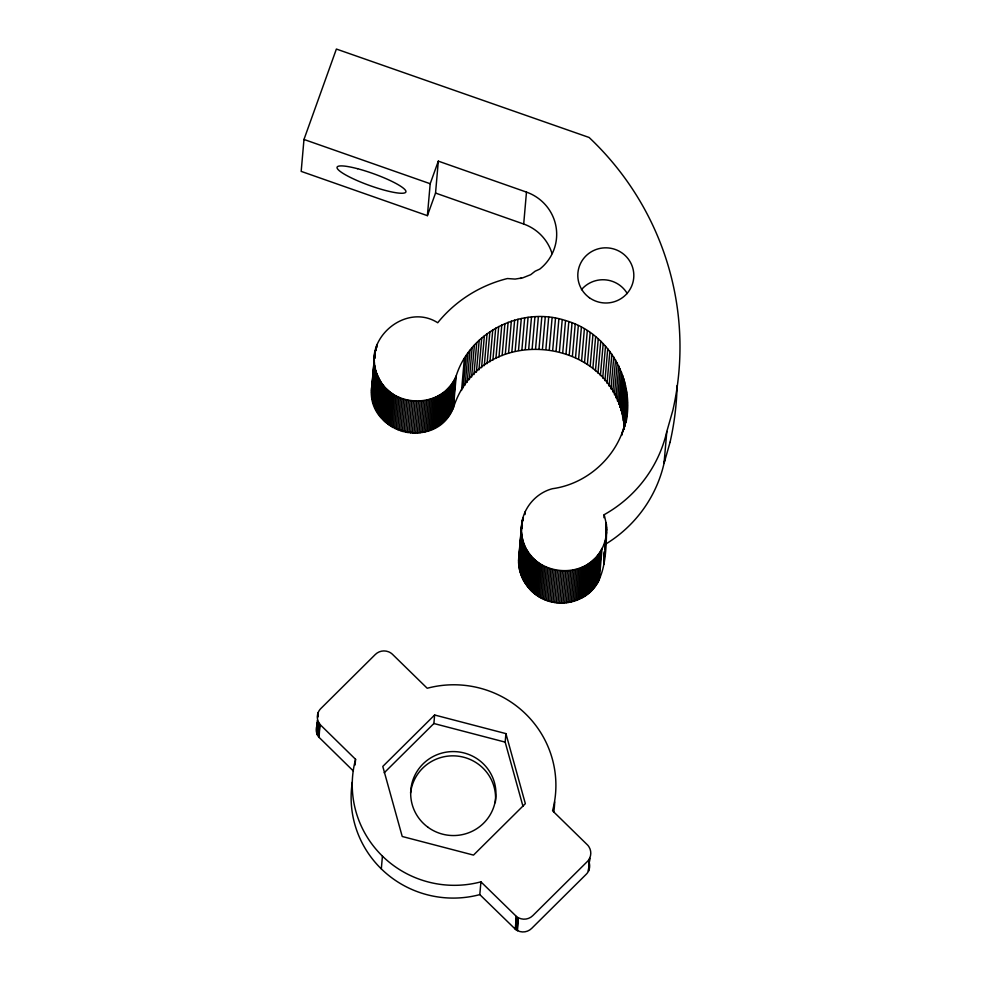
<?xml version="1.0" encoding="UTF-8"?>
<svg xmlns="http://www.w3.org/2000/svg" width="981" height="981" viewBox="0 0 981 981"><rect width="100%" height="100%" fill="white"/><g stroke="black" fill="none" stroke-linecap="round" stroke-linejoin="round"><path stroke-width="1.47" d="M625.952 422.774C635.173 379.622 608.428 332.498 565.547 320.542C521.966 306.047 470.046 331.652 456.214 375.833C443.694 408.954 391.407 409.322 378.163 376.594C359.819 341.67 404.613 301.535 437.734 322.749L439.329 320.775A130.363 128.339 5 0 1 507.398 278.543L515.111 279.082L522.738 277.844L530.721 274.68L535.111 271.222L539.758 269.113A45.433 44.734 5 0 0 556.043 226.832A45.433 44.734 5 0 0 526.478 192.104L438.323 161.142L430.193 183.729L427.397 215.661L301.179 171.381L303.975 139.461L336.385 49.05L589.115 137.475A293.932 289.383 5 0 1 672.856 410.303L666.822 431.493L664.027 463.412A130.363 128.339 5 0 1 604.382 544.884M666.822 431.493A130.363 128.339 5 0 1 604.97 514.228L604.198 514.657L606.381 524.246L606.552 532.487C605.89 555.479 605.24 587.325 580.666 598.484C571.69 602.996 561.12 604.21 551.359 601.868C531.653 597.613 516.779 577.87 518.741 557.699L521.536 525.779C522.665 508.514 535.736 493.063 552.413 488.71C590.746 483.498 623.426 450.868 626.884 412.13M603.756 564.406L604.517 551.862M624.345 429.384C619.538 336.066 481.696 318.653 453.418 407.765C435.564 452.805 362.86 432.241 372.106 384.344M521.536 525.779C518.066 580.617 601.046 587.889 606.552 532.487M353.381 771.041L318.751 737.038A12.177 11.993 5 0 1 317.574 735.223L317.341 734.732A12.177 11.993 5 0 1 316.888 725.817L317.378 720.14M317.623 717.307L318.187 712.537A12.177 11.993 5 0 1 320.861 708.515L375.355 654.45A12.177 11.993 5 0 1 388.488 651.776L388.991 651.985A12.177 11.993 5 0 1 392.584 654.413L427.213 688.257A101.84 100.258 5 0 1 552.561 810.772L587.558 845.009A12.177 11.993 5 0 1 588.588 846.272L588.894 846.713A12.177 11.993 5 0 1 589.728 858.056L588.379 871.312A12.177 11.993 5 0 1 586.148 874.353L531.653 928.418A12.177 11.993 5 0 1 517.527 930.662L517.048 930.405A12.177 11.993 5 0 1 515.675 929.522L479.807 894.611A101.84 100.258 5 0 1 352.338 782.09M316.888 725.817L317.317 722.47M317.819 716.804L318.187 712.537M317.341 734.732L318.457 721.967A12.177 11.993 5 0 1 318.003 713.052M317.574 735.223L318.457 721.967M318.751 737.038L319.867 724.272A12.177 11.993 5 0 1 318.69 722.457M319.095 737.454L319.867 724.272M371.591 389.261L374.668 354.055M371.554 390.904L374.901 352.424M371.578 392.559L374.374 360.628M374.546 358.396L375.208 350.806M371.664 394.203L374.46 362.283M374.779 358.31L375.171 353.749M371.824 395.846L374.619 363.926M375.735 350.646L376.005 347.605M372.044 397.477L374.84 365.557M376.103 350.585L376.496 346.023M372.326 399.108L375.122 367.176M376.79 347.519L377.06 344.478M372.682 400.714L375.465 368.795M373.087 402.32L375.882 370.389M373.565 403.902L376.361 371.971M374.104 405.46L376.9 373.54M374.717 407.005L377.501 375.073M375.38 408.513L378.163 376.594M376.103 410.009L378.887 378.077M376.876 411.468L379.672 379.537M377.722 412.891L380.505 380.971M378.617 414.289L381.413 382.369M379.561 415.65L382.357 383.73M380.567 416.974L383.363 385.043M381.621 418.249L384.417 386.33M382.725 419.5L385.521 387.569M383.878 420.69L386.673 388.77M355.085 765.008L355.576 759.331L320.211 724.689M385.079 421.842L387.875 389.923M386.33 422.946L389.126 391.027M387.618 424L390.413 392.081M388.942 425.006L391.738 393.087M390.315 425.962L393.111 394.043M391.726 426.858L394.509 394.938M393.16 427.704L395.956 395.784M394.632 428.501L397.428 396.569M396.14 429.224L398.924 397.305M397.661 429.899L400.456 397.979M399.218 430.512L402.014 398.593M400.8 431.064L403.596 399.144M402.394 431.554L405.19 399.635M404.013 431.983L406.808 400.064M405.656 432.351L408.439 400.432M407.299 432.658L410.095 400.726M408.954 432.891L411.75 400.971M410.622 433.062L413.418 401.143M412.29 433.173L415.086 401.254M413.97 433.222L416.753 401.303M427.397 215.661L435.539 193.061L438.323 161.142M415.637 433.21L418.433 401.278M417.305 433.124L420.101 401.192M418.973 432.977L421.769 401.045M381.315 868.896L382.431 856.119M420.641 432.756L423.424 400.837M422.284 432.486L425.08 400.555M423.927 432.143L426.71 400.211M425.546 431.738L428.341 399.819M427.152 431.272L429.948 399.353M428.734 430.745L431.53 398.826M430.291 430.156L433.087 398.237M431.836 429.506L434.632 397.587M433.344 428.795L436.14 396.876M434.828 428.035L437.612 396.103M436.275 427.213L439.071 395.282M437.685 426.33L440.481 394.411M439.071 425.398L441.855 393.479M440.408 424.417L443.204 392.498M441.708 423.375L444.503 391.456M442.958 422.296L445.754 390.377M444.172 421.168L446.968 389.236M445.337 419.978L448.133 388.059M446.465 418.764L449.249 386.833M447.532 417.489L450.328 385.57M448.55 416.189L451.346 384.258M449.506 414.84L452.302 382.921M450.426 413.455L453.21 381.535M451.272 412.045L454.068 380.125M452.069 410.598L454.865 378.678M452.805 409.114L455.601 377.195M453.418 407.765L456.214 375.833M461.56 390.438L464.356 358.519M463.24 387.777L466.036 355.858M384.196 772.807L433.884 723.512L434.632 715.002L505.914 733.616L525.35 803.672L473.504 855.101L402.222 836.486L382.786 766.431L434.632 715.002M465.166 384.969L467.962 353.05M467.214 382.247L469.997 350.315M469.359 379.598L472.143 347.679M471.603 377.035L474.399 345.116M473.958 374.57L476.754 342.639M476.398 372.191L479.194 340.26M478.949 369.898L481.732 337.979M481.573 367.716L484.369 335.796M484.295 365.643L487.079 333.724M487.091 363.669L489.875 331.75M489.96 361.805L492.756 329.886M492.903 360.064L495.699 328.132M495.92 358.433L498.716 326.501M498.998 356.912L501.794 324.993M502.137 355.514L504.921 323.595M505.325 354.239L508.109 322.32M508.563 353.099L511.346 321.167M511.837 352.069L514.633 320.149M552.045 253.625A45.433 44.734 5 0 0 523.695 224.036L526.478 192.104M515.16 351.173L517.956 319.254M518.508 350.413L521.303 318.494M521.892 349.776L524.688 317.856M525.301 349.273L528.085 317.354M479.807 894.611L480.923 881.845A101.84 100.258 5 0 1 355.576 759.331M528.722 348.905L531.506 316.973M532.156 348.66L534.939 316.74M535.589 348.549L538.385 316.63M518.618 560.997L521.929 522.505M518.655 562.64L522.223 520.886M518.753 564.296L521.549 532.364M521.782 528.391L522.579 519.268M520.2 549.605L520.47 546.564M521.132 538.961L521.402 535.92M522.064 528.318L522.333 525.276M522.726 520.715L522.996 517.674M518.924 565.927L521.708 534.007M523.081 520.666L523.351 517.625M519.157 567.57L521.941 535.638M519.452 569.188L522.248 537.269M539.035 348.586L541.831 316.655M519.807 570.795L522.603 538.876M522.983 806.345L505.166 742.127L505.914 733.616M525.043 514.547L525.301 511.506M520.237 572.389L523.032 540.47M520.727 573.971L523.511 542.052M521.279 575.528L524.062 543.609M521.892 577.073L524.676 545.142M542.481 348.745L545.277 316.814M522.554 578.582L525.35 546.65M523.29 580.065L526.086 548.134M524.087 581.512L526.871 549.593M524.933 582.947L527.729 551.015M545.914 349.04L548.698 317.108M525.841 584.333L528.624 552.413M526.797 585.682L529.593 553.762M527.803 587.006L530.598 555.074M549.323 349.457L552.119 317.537M528.869 588.281L531.665 556.35M529.985 589.507L532.781 557.588M531.15 590.697L533.934 558.778M552.72 350.021L555.516 318.089M532.352 591.85L535.148 559.918M533.603 592.941L536.399 561.022M556.104 350.708L558.888 318.776M534.903 593.983L537.698 562.064M536.239 594.989L539.035 563.057M537.613 595.933L540.408 564.001M559.44 351.517L562.236 319.598M539.023 596.816L541.819 564.897M540.47 597.662L543.266 565.73M562.751 352.473L565.547 320.542M541.953 598.435L544.737 566.515M543.462 599.158L546.245 567.239M515.246 929.179L516.362 916.413L480.923 881.845M515.675 929.522L516.362 916.413M566.025 353.54L568.821 321.621M544.995 599.82L547.778 567.901M517.048 930.405L518.164 917.64A12.177 11.993 5 0 1 516.791 916.745M517.527 930.662L518.164 917.64M546.552 600.421L549.348 568.502M569.25 354.742L572.046 322.823M548.134 600.961L550.93 569.041M549.74 601.451L552.524 569.52M572.426 356.066L575.222 324.135M551.359 601.868L554.155 569.936M552.99 602.224L555.786 570.292M575.54 357.513L578.336 325.582M554.645 602.506L557.429 570.586M556.301 602.739L559.096 570.819M578.606 359.071L581.402 327.151M557.968 602.898L560.764 570.979M559.636 603.008L562.432 571.077M581.598 360.75L584.394 328.831M561.316 603.033L564.1 571.114M562.984 603.008L565.779 571.089M584.529 362.541L587.325 330.622M564.651 602.91L567.447 570.991M566.319 602.751L569.115 570.832M587.374 364.454L590.17 332.534M567.974 602.53L570.77 570.611M569.63 602.248L572.426 570.317M590.157 366.465L592.953 334.546M571.261 601.893L574.057 569.973M592.843 368.586L595.639 336.667M572.879 601.476L575.675 569.556M574.486 600.997L577.282 569.078M595.455 370.806L598.251 338.886M576.068 600.458L578.851 568.539M577.625 599.869L580.409 567.938M597.969 373.136L600.764 341.204M579.158 599.207L581.954 567.276M580.666 598.484L583.45 566.564M600.397 375.551L603.192 343.62M582.138 597.711L584.934 565.792M583.585 596.877L586.368 564.958M602.714 378.053L605.51 346.134M584.983 595.994L587.778 564.075M604.946 380.653L607.73 348.733M586.356 595.05L589.152 563.131M587.693 594.057L590.488 562.138M607.055 383.338L609.851 351.406M588.98 593.015L591.776 561.095M590.231 591.923L593.027 560.004M609.066 386.097L611.862 354.166M591.445 590.783L594.228 558.863M592.598 589.593L595.393 557.674M610.967 388.93L613.763 356.998M593.713 588.367L596.497 556.435M594.768 587.092L597.564 555.172M595.774 585.78L598.569 553.848M612.757 391.836L615.541 359.904M596.73 584.431L599.526 552.499M597.637 583.045L600.433 551.114M614.425 394.803L617.208 362.884M598.484 581.623L601.267 549.691M603.928 517.698L604.198 514.657M599.268 580.163L602.064 548.244M615.97 397.845L618.766 365.913M605.743 527.177L606.148 522.615M605.718 531.849L606.381 524.246M617.392 400.935L620.188 369.003M603.756 557.821L604.284 551.739M604.811 545.657L605.216 541.095M605.743 535.013L606.54 525.89M604.787 548.82L605.449 541.218M605.718 538.177L606.65 527.545M603.855 562.763L606.675 529.188M618.692 404.074L621.488 372.155M619.869 407.262L622.665 375.343M620.912 410.499L623.708 378.568M621.831 413.774L624.627 381.842M622.616 417.072L625.412 385.153M623.278 420.408L626.062 388.476M622.101 434.963L622.359 431.934M623.793 423.755L626.589 391.836M623.18 431.75L623.45 428.709M624.124 428.501L626.969 395.208M624.836 425.95L627.227 398.593M624.823 426.723L625.216 422.161M625.62 421.744L627.35 401.977M625.645 421.879L625.903 418.838M625.976 422.431L627.325 405.361M588.379 871.312L589.728 858.056M518.741 557.699L519.427 552.806M665.057 458.47L664.027 463.412L670.072 442.223M372.78 381.119L373.209 379.524M520.237 278.457L521.487 278.175M433.884 723.512L505.166 742.127M303.975 139.461L430.193 183.729M435.539 193.061L523.695 224.036M677.111 385.619A293.908 289.37 4.9 0 1 670.06 442.223M581.463 289.665A28.02 27.591 5 0 1 627.264 293.564M554.694 801.968A101.84 100.258 5 0 1 553.775 812.109M589.495 858.547A12.177 11.993 5 0 1 587.276 861.588L532.781 915.653A12.177 11.993 5 0 1 518.642 917.885M317.071 725.315A12.177 11.993 5 0 1 317.28 724.812M410.585 792.979A42.637 41.975 5 0 1 457.747 756.118A42.637 41.975 5 0 1 495.307 802.654M589.14 862.409A12.177 11.993 5 0 1 588.612 870.821M357.575 168.707L356.348 168.401A36.542 6.205 19.8 0 0 337.035 167.481A36.542 6.205 19.8 0 0 355.355 179.768L356.557 180.308A36.542 6.205 19.8 0 0 405.938 191.675A36.542 6.205 19.8 0 0 357.575 168.707M589.373 297.709A28.02 27.591 5 0 0 633.677 278.334A28.02 27.591 5 0 0 594.388 250.192A28.02 27.591 5 0 0 589.373 297.709M427.986 827.265A42.637 41.975 5 0 0 495.687 798.399A42.637 41.975 5 0 0 436.287 755.027A42.637 41.975 5 0 0 427.986 827.265"/></g></svg>
